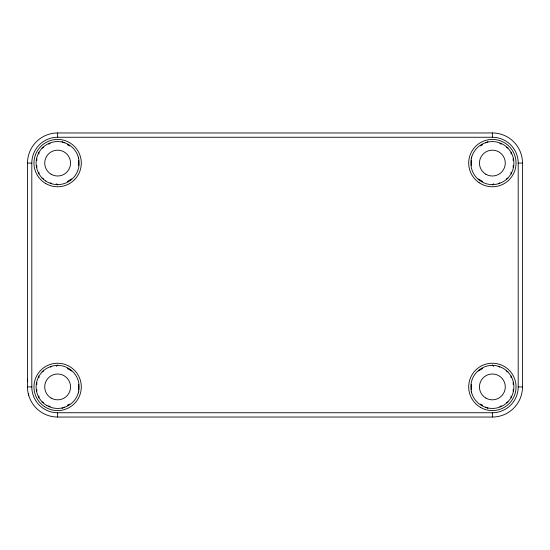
<?xml version="1.0" encoding="UTF-8"?>
<svg xmlns="http://www.w3.org/2000/svg" width="550" height="550" viewBox="0 0 550 550"><rect width="100%" height="100%" fill="white"/><g stroke="black" fill="none" stroke-linecap="round" stroke-linejoin="round"><path stroke-width="0.82" d="M42.041 148.081L43.526 147.228M48.723 144.224L50.208 143.364M38.768 173.979L38.995 172.191M67.286 181.521L71.741 178.949M42.041 371.91L43.526 371.051M50.208 367.194L51.693 366.334M56.196 366.217L57.633 365.393L57.633 364.925M38.768 397.801L38.995 396.021M480.487 145.942L482.714 144.65M485.684 142.938L487.912 141.653M62.088 408.348L64.316 407.062M67.286 405.35L69.513 404.058M511.232 152.199L511.005 153.979M493.804 183.782L492.367 184.607L492.367 185.075M498.307 183.666L499.792 182.806M506.474 178.949L507.959 178.09M478.259 371.051L482.714 368.479M511.232 376.021L511.005 377.809M499.792 406.636L501.277 405.776M506.474 402.772L507.959 401.919M57.633 132.956L492.367 132.956A30.133 30.133 0 0 1 522.5 163.089L522.5 386.911A30.133 30.133 0 0 1 492.367 417.044L57.633 417.044A30.133 30.133 0 0 1 27.5 386.911L27.5 163.089A30.133 30.133 0 0 1 57.633 132.956L57.633 137.259A25.829 25.829 0 0 0 31.804 163.089L27.5 163.089M57.633 137.259L492.367 137.259A25.829 25.829 0 0 1 518.196 163.089L518.196 386.911A25.829 25.829 0 0 1 492.367 412.741L57.633 412.741A25.829 25.829 0 0 1 31.804 386.911L31.804 163.089M518.196 163.089L522.5 163.089M27.5 386.911L31.804 386.911M518.196 386.911L522.5 386.911M499.792 143.364L501.277 144.224M506.474 147.228L507.959 148.081M511.232 173.979L511.005 172.191M478.259 178.949L482.714 181.521M498.307 366.334L499.792 367.194M506.474 371.051L507.959 371.91M493.804 366.217L492.367 365.393L492.367 364.925M511.232 397.801L511.005 396.021M62.088 141.653L64.316 142.938M67.286 144.65L69.513 145.942M480.487 404.058L482.714 405.35M485.684 407.062L487.912 408.348M38.768 152.199L38.995 153.979M56.196 183.782L57.633 184.607L57.633 185.075M42.041 178.09L43.526 178.949M50.208 182.806L51.693 183.666M67.286 368.479L71.741 371.051M38.768 376.021L38.995 377.809M42.041 401.919L43.526 402.772M48.723 405.776L50.208 406.636M27.5 378.304L27.747 381.728M28.607 393.717L28.731 395.436M513.157 158.799L513.157 160.517M513.157 165.66L513.157 167.372M513.157 382.628L513.157 384.34M513.157 389.482L513.157 391.201M492.367 132.956L492.367 137.259M492.367 412.741L492.367 417.044M471.577 157.087L471.577 158.799M471.577 160.517L471.577 165.66M471.577 384.34L471.577 389.482M471.577 391.201L471.577 392.913M78.423 157.087L78.423 158.799M78.423 160.517L78.423 165.66M78.423 384.34L78.423 389.482M78.423 391.201L78.423 392.913M57.633 412.741L57.633 417.044M36.843 158.799L36.843 160.517M36.843 165.66L36.843 167.372M36.843 382.628L36.843 384.34M36.843 389.482L36.843 391.201M485.911 398.097A12.911 12.911 0 0 0 505.285 386.911A12.911 12.911 0 0 0 485.911 375.732A12.911 12.911 0 0 0 485.911 398.097M485.911 174.267A12.911 12.911 0 0 0 505.285 163.089A12.911 12.911 0 0 0 485.911 151.903A12.911 12.911 0 0 0 485.911 174.267M51.171 398.097A12.911 12.911 0 0 0 70.544 386.911A12.911 12.911 0 0 0 51.171 375.732A12.911 12.911 0 0 0 51.171 398.097M51.171 174.267A12.911 12.911 0 0 0 70.544 163.089A12.911 12.911 0 0 0 51.171 151.903A12.911 12.911 0 0 0 51.171 174.267M46.867 405.549A21.519 21.519 0 0 0 79.152 386.911A21.519 21.519 0 0 0 46.867 368.273A21.519 21.519 0 0 0 46.867 405.549M44.364 406.519A23.671 23.671 0 0 0 81.242 388.603A23.671 23.671 0 0 0 47.286 365.619A23.671 23.671 0 0 0 44.364 406.519M45.568 180.909A21.519 21.519 0 0 0 79.097 164.622A21.519 21.519 0 0 0 48.228 143.729A21.519 21.519 0 0 0 45.568 180.909M45.794 183.59A23.671 23.671 0 0 0 81.304 163.089A23.671 23.671 0 0 0 45.794 142.588A23.671 23.671 0 0 0 45.794 183.59M481.607 405.549A21.519 21.519 0 0 0 513.893 386.911A21.519 21.519 0 0 0 481.607 368.273A21.519 21.519 0 0 0 481.607 405.549M480.535 407.413A23.671 23.671 0 0 0 516.044 386.911A23.671 23.671 0 0 0 480.535 366.41A23.671 23.671 0 0 0 480.535 407.413M481.607 181.727A21.519 21.519 0 0 0 513.893 163.089A21.519 21.519 0 0 0 481.607 144.451A21.519 21.519 0 0 0 481.607 181.727M479.098 182.689A23.671 23.671 0 0 0 515.982 164.773A23.671 23.671 0 0 0 482.027 141.79A23.671 23.671 0 0 0 479.098 182.689"/></g></svg>
